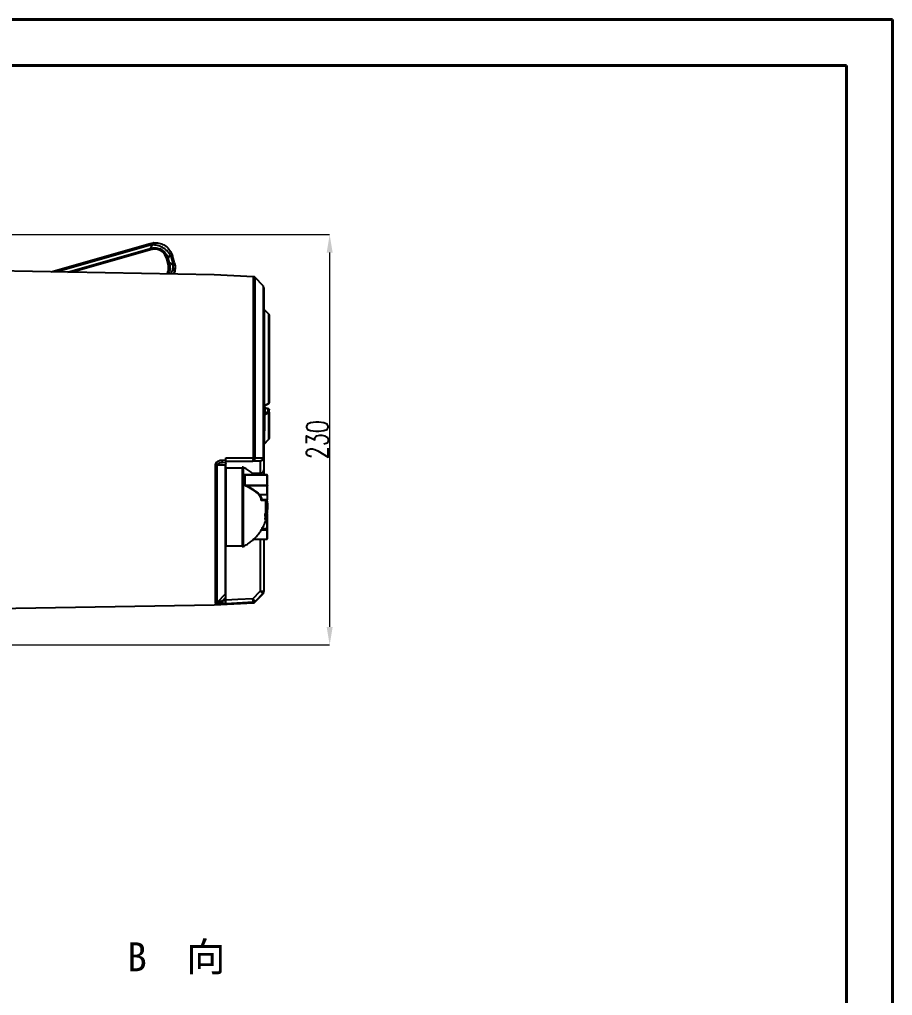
# Model space of a CAD drawing. Header units: millimetres. Extents: x 2028 to 4172, y 863 to 2379.
# Drawn here: x 3688 to 4172, y 1838 to 2379 of the extents above; entities that cross this region are included whole.
import ezdxf

# ---------------------------------------------------------------- set-up
doc = ezdxf.new("R2010")
doc.units = ezdxf.units.MM
for name, color, linetype, lineweight in [('AM_5', 3, 'Continuous', 25), ('AM_BOR', 7, 'Continuous', 50), ('文字', 7, 'Continuous', 13), ('粗实线', 7, 'Continuous', 40)]:
    doc.layers.add(name, color=color, linetype=linetype, lineweight=lineweight)
doc.styles.add('SLDTEXTSTYLE1', font='txt.shx', dxfattribs={"width": 0.7, "bigfont": 'gbcbig.shx'})
doc.styles.add('STYLE1', font='txt.shx', dxfattribs={"width": 0.8, "height": 3, "bigfont": 'hzdx.shx'})
doc.dimstyles.new('SLDDIMSTYLE12$0', dxfattribs={"dimtxt": 12, "dimasz": 10, "dimexe": 0, "dimexo": 0.0625, "dimgap": 0.875, "dimtad": 1, "dimdec": 1, "dimlfac": 1.8, "dimrnd": 1e-09, "dimzin": 12, "dimdsep": 46, "dimtxsty": 'SLDTEXTSTYLE1', "dimcen": 0.09, "dimdle": 8.16, "dimclrd": 3, "dimclre": 3, "dimadec": 0, "dimazin": 3, "dimtfac": 1, "dimtdec": 1, "dimtofl": 0, "dimtmove": 0, "dimatfit": 3, "dimfxl": 0, "dimfrac": 2, "dimtolj": 1, "dimlwd": 5, "dimlwe": 5, "dimarcsym": 0})

# ---------------------------------------------------------------- blocks, each defined once
blk = doc.blocks.new('*D54')
at = {"layer": 'AM_5', "color": 3, "lineweight": 5, "transparency": 16777216}
blk.add_line((3664.66, 2259.76), (3860.08, 2259.76), dxfattribs=at)
at = {"layer": 'AM_5', "color": 3, "linetype": 'Continuous', "lineweight": 5, "transparency": 16777216}
for p, q in [((3860.08, 2249.76), (3860.08, 2042.33)), ((3664.66, 2032.33), (3860.08, 2032.33))]:
    blk.add_line(p, q, dxfattribs=at)
at = {"layer": 'AM_5', "color": 3, "transparency": 16777216}
for points in [[(3858.41, 2249.76), (3861.74, 2249.76), (3860.08, 2259.76)], [(3858.41, 2042.33), (3861.74, 2042.33), (3860.08, 2032.33)]]:
    blk.add_solid(points, dxfattribs=at)
at = {"layer": 'Defpoints', "color": 0, "transparency": 16777216}
for p in [(3664.59, 2259.76), (3664.59, 2032.33), (3860.08, 2032.33)]:
    blk.add_point(p, dxfattribs=at)
at = {"layer": 'AM_5', "color": 0, "transparency": 16777216, "insert": (3853.2, 2146.05), "char_height": 12, "attachment_point": 5, "rotation": 90, "style": 'SLDTEXTSTYLE1'}
blk.add_mtext('\\A1;230', dxfattribs=at)
blk = doc.blocks.new('rA3')
at = {"layer": '粗实线'}
for p, q in [((753.38, 421.26), (333.38, 421.26)), ((753.38, 124.26), (753.38, 421.26)), ((748.38, 416.26), (358.38, 416.26)), ((748.38, 129.26), (748.38, 416.26))]:
    blk.add_line(p, q, dxfattribs=at)

msp = doc.modelspace()

# ---------------------------------------------------------------- linework, layer by layer
at = {"color": 7, "linetype": 'Continuous', "lineweight": 25}
for p, q in [((3705.608, 2239.107), (3760.566, 2254.865)), ((3760.841, 2253.91), (3709.007, 2239.048)), ((3714.805, 2238.947), (3760.637, 2252.088)), ((3760.857, 2251.32), (3717.538, 2238.899)), ((3760.566, 2254.865), (3762.372, 2255.208)), ((3761.744, 2254.082), (3760.637, 2252.088)), ((3760.841, 2253.91), (3761.744, 2254.082)), ((3770.48, 2243.884), (3769.763, 2246.383)), ((3770.532, 2246.603), (3771.64, 2248.597)), ((3771.249, 2244.104), (3770.532, 2246.603)), ((3771.64, 2248.597), (3771.973, 2247.74)), ((3771.973, 2247.74), (3773.076, 2243.895)), ((3772.267, 2249.723), (3772.934, 2248.009)), ((3774.037, 2244.164), (3772.934, 2248.009)), ((3796.085, 2237.527), (3666.559, 2239.789)), ((3773.247, 2242.992), (3771.249, 2244.104)), ((3773.076, 2243.895), (3773.247, 2242.992)), ((3774.037, 2244.164), (3774.379, 2242.357)), ((3774.424, 2241.401), (3774.424, 2241.408)), ((3817.814, 2236.389), (3796.085, 2237.527)), ((3823.147, 2231.367), (3818.823, 2235.923)), ((3826.412, 2215.561), (3823.705, 2218.278)), ((3826.412, 2166.416), (3826.412, 2215.561)), ((3826.559, 2215.209), (3826.559, 2212.623)), ((3823.559, 2210.946), (3823.559, 2210.592)), ((3823.559, 2164.695), (3823.566, 2164.767)), ((3823.559, 2161.004), (3823.559, 2164.719)), ((3823.559, 2164.515), (3824.059, 2164.515)), ((3823.559, 2164.387), (3824.059, 2164.387)), ((3823.559, 2164.323), (3824.059, 2164.323)), ((3823.586, 2164.132), (3824.059, 2164.132)), ((3823.705, 2165.055), (3826.412, 2166.416)), ((3823.837, 2164.891), (3826.282, 2166.118)), ((3823.837, 2164.891), (3826.282, 2166.118)), ((3824.059, 2164.387), (3824.059, 2164.515)), ((3824.059, 2164.136), (3824.059, 2164.387)), ((3824.059, 2164.132), (3824.059, 2164.323)), ((3824.059, 2163.716), (3824.059, 2164.132)), ((3824.059, 2164.004), (3824.059, 2164.132)), ((3824.059, 2163.716), (3824.059, 2164.004)), ((3824.059, 2163.716), (3826.059, 2163.248)), ((3826.059, 2163.248), (3824.059, 2163.716)), ((3824.059, 2163.716), (3824.059, 2161.063)), ((3826.559, 2166.565), (3826.559, 2167.858)), ((3823.559, 2161.063), (3824.059, 2161.063)), ((3823.559, 2160.926), (3824.059, 2160.926)), ((3823.559, 2160.515), (3824.059, 2160.515)), ((3823.559, 2159.078), (3824.059, 2159.078)), ((3824.059, 2160.798), (3826.059, 2161.802)), ((3824.059, 2159.987), (3826.412, 2161.166)), ((3824.059, 2160.926), (3824.059, 2161.063)), ((3824.059, 2160.515), (3824.059, 2160.926)), ((3824.059, 2152.896), (3824.059, 2159.078)), ((3826.059, 2161.802), (3826.059, 2163.248)), ((3826.29, 2163.192), (3826.104, 2163.269)), ((3826.29, 2163.192), (3826.104, 2163.269)), ((3826.412, 2146.401), (3826.412, 2161.166)), ((3826.495, 2162.95), (3826.523, 2162.867)), ((3826.542, 2162.809), (3826.526, 2162.874)), ((3826.542, 2162.794), (3826.559, 2162.662)), ((3826.559, 2161.369), (3826.559, 2162.662)), ((3823.559, 2151.597), (3823.559, 2154.341)), ((3823.559, 2152.896), (3824.059, 2152.896)), ((3823.559, 2151.459), (3824.059, 2151.459)), ((3823.559, 2151.048), (3824.059, 2151.048)), ((3823.559, 2151.031), (3824.059, 2151.031)), ((3823.559, 2150.911), (3824.059, 2150.911)), ((3823.705, 2150.911), (3823.705, 2143.694)), ((3824.059, 2151.048), (3824.059, 2151.459)), ((3823.705, 2143.694), (3826.412, 2146.401)), ((3797.823, 2132.142), (3802.147, 2132.225)), ((3800.16, 2133.489), (3800.653, 2133.536)), ((3800.321, 2133.466), (3800.641, 2133.514)), ((3800.641, 2133.514), (3802.558, 2133.548)), ((3800.693, 2134.83), (3802.558, 2134.863)), ((3802.558, 2134.863), (3802.558, 2136.039)), ((3802.558, 2136.039), (3817.813, 2136.037)), ((3802.558, 2134.258), (3817.509, 2134.258)), ((3802.558, 2132.074), (3802.558, 2133.249)), ((3817.509, 2134.258), (3817.737, 2134.32)), ((3817.509, 2134.258), (3817.554, 2134.311)), ((3821.558, 2134.258), (3817.509, 2134.258)), ((3817.813, 2136.054), (3817.813, 2136.037)), ((3818.819, 2136.037), (3818.823, 2136.106)), ((3818.823, 2136.106), (3823.145, 2136.098)), ((3821.558, 2134.258), (3821.558, 2127.307)), ((3823.145, 2136.098), (3823.147, 2136.138)), ((3823.558, 2136.258), (3823.552, 2136.098)), ((3811.558, 2130.343), (3802.558, 2130.343)), ((3812.058, 2130.843), (3811.558, 2130.843)), ((3811.558, 2130.843), (3811.558, 2093.286)), ((3812.058, 2130.843), (3812.058, 2093.286)), ((3812.979, 2120.891), (3812.979, 2126.679)), ((3825.358, 2126.693), (3813.074, 2126.693)), ((3813.075, 2126.659), (3813.075, 2120.877)), ((3813.075, 2126.659), (3825.358, 2126.659)), ((3821.558, 2127.307), (3817.332, 2127.307)), ((3823.558, 2130.007), (3823.558, 2126.693)), ((3825.358, 2126.693), (3825.358, 2126.634)), ((3825.358, 2126.659), (3825.358, 2126.693)), ((3825.358, 2120.877), (3825.358, 2126.659)), ((3825.558, 2123.459), (3825.558, 2126.493)), ((3825.558, 2123.904), (3825.558, 2126.493)), ((3813.075, 2120.877), (3825.358, 2120.877)), ((3813.646, 2120.624), (3825.358, 2120.624)), ((3825.358, 2120.624), (3825.358, 2120.877)), ((3825.358, 2115.691), (3825.358, 2120.624)), ((3825.558, 2120.765), (3825.558, 2123.904)), ((3825.558, 2115.833), (3825.558, 2120.765)), ((3821.178, 2115.691), (3825.358, 2115.691)), ((3825.358, 2115.691), (3825.358, 2112.767)), ((3825.358, 2112.767), (3822.334, 2112.767)), ((3822.71, 2112.318), (3822.463, 2112.285)), ((3822.632, 2112.51), (3825.358, 2112.51)), ((3822.636, 2112.513), (3822.756, 2112.529)), ((3822.636, 2112.513), (3825.358, 2112.513)), ((3824.755, 2105.513), (3824.755, 2112.513)), ((3824.758, 2101.842), (3824.758, 2112.51)), ((3825.358, 2112.572), (3825.358, 2112.767)), ((3825.358, 2112.513), (3825.358, 2112.572)), ((3825.358, 2112.51), (3825.358, 2112.513)), ((3824.347, 2104.6), (3824.755, 2105.513)), ((3825.358, 2096.939), (3825.358, 2105.175)), ((3825.558, 2104.956), (3825.558, 2104.972)), ((3824.755, 2102.685), (3824.347, 2101.771)), ((3824.423, 2102.685), (3824.755, 2102.685)), ((3824.723, 2101.842), (3824.758, 2101.842)), ((3824.755, 2101.842), (3824.755, 2102.685)), ((3825.258, 2102.797), (3825.558, 2102.797)), ((3811.558, 2093.286), (3811.558, 2086.843)), ((3812.058, 2093.286), (3812.058, 2086.843)), ((3825.358, 2095.983), (3822.114, 2095.983)), ((3822.553, 2096.745), (3825.358, 2096.745)), ((3822.636, 2096.939), (3825.358, 2096.939)), ((3825.358, 2096.804), (3825.358, 2096.939)), ((3825.358, 2096.745), (3825.358, 2096.804)), ((3825.358, 2096.752), (3825.358, 2096.745)), ((3825.358, 2096.745), (3825.358, 2095.983)), ((3825.358, 2091.051), (3825.358, 2095.983)), ((3825.558, 2093.781), (3825.558, 2096.92)), ((3825.558, 2096.125), (3825.558, 2096.629)), ((3825.558, 2091.192), (3825.558, 2096.125)), ((3825.558, 2091.192), (3825.558, 2093.781)), ((3818.011, 2090.992), (3825.358, 2090.992)), ((3818.072, 2091.051), (3825.358, 2091.051)), ((3821.558, 2090.992), (3821.558, 2062.217)), ((3823.558, 2090.992), (3823.558, 2062.017)), ((3825.358, 2090.992), (3825.358, 2091.051)), ((3825.358, 2091.026), (3825.358, 2090.992)), ((3802.558, 2087.343), (3811.558, 2087.343)), ((3811.558, 2086.843), (3812.058, 2086.843)), ((3817.509, 2057.938), (3821.558, 2062.217)), ((3823.145, 2060.989), (3818.822, 2056.42)), ((3818.822, 2056.172), (3823.146, 2060.729)), ((3823.146, 2060.988), (3823.145, 2060.989)), ((3823.146, 2060.988), (3823.146, 2060.729)), ((3823.555, 2062.018), (3823.558, 2062.017)), ((3796.084, 2054.568), (3817.813, 2055.707)), ((3802.146, 2060.444), (3797.822, 2055.857)), ((3800.707, 2056.767), (3802.558, 2058.732)), ((3802.558, 2055.368), (3800.759, 2055.277)), ((3802.558, 2056.861), (3802.558, 2058.732)), ((3817.813, 2055.956), (3802.558, 2055.155)), ((3802.558, 2055.155), (3802.558, 2055.368)), ((3817.813, 2055.956), (3817.813, 2055.956)), ((3817.813, 2055.707), (3817.813, 2055.956)), ((3818.822, 2056.42), (3818.821, 2056.422)), ((3818.822, 2056.172), (3818.822, 2056.42)), ((3666.558, 2052.308), (3796.084, 2054.568))]:
    msp.add_line(p, q, dxfattribs=at)
at = {"color": 7, "linetype": 'Continuous', "lineweight": 25, "flags": 128}
for points in [[(3817.813, 2136.054), (3817.813, 2141.662), (3817.813, 2147.287), (3817.813, 2152.907), (3817.813, 2158.501), (3817.813, 2164.046), (3817.813, 2169.522), (3817.813, 2174.906), (3817.813, 2180.178), (3817.813, 2185.319), (3817.813, 2190.306), (3817.813, 2195.123), (3817.814, 2199.749), (3817.814, 2204.166), (3817.814, 2208.359), (3817.814, 2212.309), (3817.814, 2216.003), (3817.814, 2219.425), (3817.814, 2222.563), (3817.814, 2225.404), (3817.814, 2227.938), (3817.814, 2230.154), (3817.814, 2232.043), (3817.814, 2233.599), (3817.814, 2234.816), (3817.814, 2235.689), (3817.814, 2236.213), (3817.814, 2236.389)], [(3818.823, 2136.106), (3818.823, 2141.79), (3818.823, 2147.492), (3818.823, 2153.188), (3818.823, 2158.855), (3818.823, 2164.471), (3818.823, 2170.012), (3818.823, 2175.457), (3818.823, 2180.783), (3818.823, 2185.97), (3818.823, 2190.996), (3818.823, 2195.841), (3818.823, 2200.486), (3818.823, 2204.911), (3818.823, 2209.1), (3818.823, 2213.034), (3818.823, 2216.699), (3818.823, 2220.08), (3818.823, 2223.163), (3818.823, 2225.935), (3818.823, 2228.385), (3818.823, 2230.504), (3818.823, 2232.284), (3818.823, 2233.716), (3818.823, 2234.795), (3818.823, 2235.516), (3818.823, 2235.878), (3818.823, 2235.923)], [(3823.147, 2231.367), (3823.147, 2231.187), (3823.147, 2230.649), (3823.147, 2229.755), (3823.147, 2228.509), (3823.147, 2226.915), (3823.147, 2224.981), (3823.147, 2222.715), (3823.147, 2220.126), (3823.147, 2217.225), (3823.147, 2214.024), (3823.147, 2210.538), (3823.147, 2206.78), (3823.147, 2202.766), (3823.147, 2198.513), (3823.147, 2194.04), (3823.147, 2189.364), (3823.147, 2184.507), (3823.147, 2179.487), (3823.147, 2174.327), (3823.147, 2169.047), (3823.147, 2163.671), (3823.147, 2158.22), (3823.147, 2152.719), (3823.147, 2147.189), (3823.147, 2141.654), (3823.147, 2136.138)], [(3823.705, 2218.278), (3823.705, 2217.779), (3823.705, 2216.899), (3823.705, 2215.65), (3823.705, 2214.043), (3823.705, 2212.095), (3823.705, 2209.826), (3823.705, 2207.26), (3823.705, 2204.423), (3823.705, 2201.344), (3823.705, 2198.056), (3823.705, 2194.593), (3823.705, 2190.989), (3823.705, 2187.282), (3823.705, 2183.512), (3823.705, 2179.715), (3823.705, 2175.933), (3823.705, 2172.203), (3823.705, 2168.565), (3823.705, 2165.055)], [(3823.559, 2164.987), (3823.559, 2166.683), (3823.559, 2169.647), (3823.559, 2172.747), (3823.559, 2175.946), (3823.559, 2179.204), (3823.559, 2182.481), (3823.559, 2185.739), (3823.559, 2188.938), (3823.559, 2192.038), (3823.559, 2195.002), (3823.559, 2197.794), (3823.559, 2200.381), (3823.559, 2202.73), (3823.559, 2204.814), (3823.559, 2206.607), (3823.559, 2208.087), (3823.559, 2209.236), (3823.559, 2210.041), (3823.559, 2210.491), (3823.559, 2210.592)], [(3824.059, 2163.716), (3824.074, 2163.73), (3824.09, 2163.737), (3824.104, 2163.737), (3824.116, 2163.731), (3824.127, 2163.719), (3824.135, 2163.701)], [(3796.813, 2055.396), (3796.813, 2056.354), (3796.813, 2057.682), (3796.813, 2059.375), (3796.813, 2061.427), (3796.813, 2063.828), (3796.813, 2066.569), (3796.813, 2069.638), (3796.813, 2073.023), (3796.813, 2076.71), (3796.813, 2080.683), (3796.813, 2084.926), (3796.813, 2089.422), (3796.813, 2094.152), (3796.813, 2099.097), (3796.813, 2104.235), (3796.813, 2109.546), (3796.813, 2115.008), (3796.813, 2120.598), (3796.813, 2126.294), (3796.813, 2132.071)], [(3797.822, 2055.857), (3797.822, 2056.81), (3797.822, 2058.132), (3797.822, 2059.816), (3797.822, 2061.857), (3797.822, 2064.246), (3797.822, 2066.973), (3797.822, 2070.027), (3797.822, 2073.395), (3797.822, 2077.063), (3797.822, 2081.016), (3797.822, 2085.237), (3797.822, 2089.711), (3797.822, 2094.416), (3797.823, 2099.336), (3797.823, 2104.448), (3797.823, 2109.732), (3797.823, 2115.166), (3797.823, 2120.728), (3797.823, 2126.394), (3797.823, 2132.142)], [(3802.147, 2132.225), (3802.146, 2126.546), (3802.146, 2120.955), (3802.146, 2115.476), (3802.146, 2110.135), (3802.146, 2104.954), (3802.146, 2099.958), (3802.146, 2095.168), (3802.146, 2090.607), (3802.146, 2086.294), (3802.146, 2082.25), (3802.146, 2078.491), (3802.146, 2075.036), (3802.146, 2071.898), (3802.146, 2069.094), (3802.146, 2066.634), (3802.146, 2064.531), (3802.146, 2062.793), (3802.146, 2061.429), (3802.146, 2060.444)], [(3802.558, 2130.343), (3802.558, 2130.274), (3802.558, 2129.878), (3802.558, 2129.136), (3802.558, 2128.061), (3802.558, 2126.671), (3802.558, 2124.988), (3802.558, 2123.04), (3802.558, 2120.859), (3802.558, 2118.48), (3802.558, 2115.944), (3802.558, 2113.29), (3802.558, 2110.564), (3802.558, 2107.809), (3802.558, 2105.071), (3802.558, 2102.396), (3802.558, 2099.826), (3802.558, 2097.404), (3802.558, 2095.17), (3802.558, 2093.16), (3802.558, 2091.408), (3802.558, 2089.943), (3802.558, 2088.787), (3802.558, 2087.961), (3802.558, 2087.478), (3802.558, 2087.343)], [(3825.358, 2120.877), (3825.397, 2120.875), (3825.435, 2120.869), (3825.47, 2120.858), (3825.5, 2120.844), (3825.525, 2120.827), (3825.543, 2120.808), (3825.555, 2120.787), (3825.558, 2120.765)], [(3802.558, 2056.861), (3801.521, 2056.808), (3800.707, 2056.767)], [(3817.509, 2057.938), (3809.136, 2057.498), (3802.558, 2057.152)]]:
    msp.add_lwpolyline(points, dxfattribs=at)
at = {"color": 7, "linetype": 'Continuous', "lineweight": 25}
for centre, radius, start, end in [((3817.735, 2234.891), 1.5, 43.49969, 86.99969), ((3822.059, 2230.334), 1.5, 359.99969, 43.49969), ((3824.056, 2218.631), 0.498, 180.0161, 225.11705), ((3826.062, 2215.209), 0.497, 0.01882, 45.13639), ((3826.059, 2215.209), 0.5, 359.99969, 44.79592), ((3823.753, 2164.863), 0.198, 103.88416, 168.00896), ((3826.059, 2166.565), 0.5, 296.63012, 359.99969), ((3826.366, 2166.607), 0.197, 283.44681, 347.66321), ((3823.945, 2161.233), 0.386, 180.21967, 206.01538), ((3826.099, 2163.222), 0.0477, 83.56953, 147.17328), ((3826.09, 2161.333), 0.47, 4.40164, 93.81095), ((3826.294, 2163.164), 0.0277, 97.12051, 149.18729), ((3826.31, 2161.394), 0.25, 294.15126, 354.20295), ((3824.059, 2143.341), 0.5, 134.99969, 179.99969), ((3826.059, 2146.755), 0.5, 314.99969, 359.99969), ((3796.823, 2139.134), 7.063, 269.92223, 278.13872), ((3794.443, 2134.42), 6.263, 351.68842, 3.7557), ((3803.822, 2132.146), 1.677, 138.87029, 177.29865), ((3817.824, 2145.771), 9.717, 269.93747, 275.9006), ((3818.316, 2145.909), 9.886, 267.083, 272.91637), ((3823.348, 2137.928), 1.842, 263.65489, 276.34449), ((3823.189, 2136.759), 0.622, 266.06012, 306.40262), ((3813.074, 2126.892), 0.233, 246.02224, 270.18014), ((3825.374, 2126.474), 0.185, 5.85563, 94.8496), ((3813.073, 2121.208), 0.331, 253.51988, 270.27832), ((3814.031, 2120.321), 0.49, 141.82926, 172.1209), ((3804.965, 2099.134), 22.921, 45.54722, 68.01561), ((3825.383, 2120.801), 0.179, 261.95022, 348.57794), ((3821.312, 2115.417), 0.305, 116.01, 165.05926), ((3825.383, 2115.868), 0.179, 261.95022, 348.57794), ((3822.305, 2113.233), 0.467, 252.26466, 273.46457), ((3822.655, 2112.319), 0.196, 95.78901, 189.85034), ((3825.405, 2112.54), 0.232, 48.45888, 101.56082), ((3825.358, 2112.713), 0.2, 269.98722, 359.98721), ((3825.358, 2112.71), 0.2, 269.99969, 359.99969), ((3812.83, 2103.186), 11.604, 352.99933, 7.00005), ((3825.408, 2098.638), 1.7, 268.31568, 275.06344), ((3825.362, 2096.949), 0.196, 268.95412, 358.91449), ((3825.383, 2096.16), 0.179, 261.95022, 348.57794), ((3825.383, 2091.227), 0.179, 261.95022, 348.57794), ((3825.374, 2091.211), 0.185, 265.14978, 354.14375), ((3822.053, 2062.02), 1.502, 316.65544, 359.93159), ((3822.065, 2062.017), 1.493, 316.39345, 359.98594), ((3822.058, 2061.761), 1.5, 316.49969, 359.99969), ((3796.736, 2056.9), 1.506, 272.92959, 316.19309), ((3774.024, 2055.084), 26.736, 0.41239, 3.60861), ((3810.679, 2068.704), 11.875, 224.06966, 226.85818), ((3817.73, 2057.459), 1.504, 273.13792, 316.44856), ((3817.735, 2057.455), 1.502, 272.97726, 316.40216), ((3817.734, 2057.205), 1.5, 272.99969, 316.49969)]:
    msp.add_arc(centre, radius, start, end, dxfattribs=at)
for points in [[(3760.566, 2254.865), (3760.578, 2254.823), (3760.603, 2254.739), (3760.762, 2254.187), (3760.841, 2253.91)], [(3760.857, 2251.32), (3760.836, 2251.394), (3760.793, 2251.543), (3760.733, 2251.753), (3760.679, 2251.943), (3760.651, 2252.04), (3760.637, 2252.088)], [(3770.532, 2246.603), (3770.483, 2246.589), (3770.386, 2246.562), (3770.196, 2246.507), (3769.986, 2246.447), (3769.837, 2246.405), (3769.763, 2246.383)], [(3772.934, 2248.009), (3772.891, 2247.998), (3772.805, 2247.975), (3772.25, 2247.818), (3771.973, 2247.74)], [(3771.249, 2244.104), (3771.2, 2244.09), (3771.103, 2244.062), (3770.913, 2244.008), (3770.703, 2243.948), (3770.554, 2243.905), (3770.48, 2243.884)], [(3774.037, 2244.164), (3773.994, 2244.153), (3773.907, 2244.13), (3773.353, 2243.973), (3773.076, 2243.895)], [(3823.559, 2230.334), (3823.559, 2230.244), (3823.559, 2230.063), (3823.559, 2228.608), (3823.559, 2226.303), (3823.559, 2223.089), (3823.559, 2219.023), (3823.559, 2214.145), (3823.559, 2208.511), (3823.559, 2202.183), (3823.559, 2195.232), (3823.559, 2187.734), (3823.559, 2179.773), (3823.559, 2171.437), (3823.559, 2162.819), (3823.559, 2154.016), (3823.559, 2145.117), (3823.558, 2139.211), (3823.558, 2136.258)], [(3826.559, 2215.209), (3826.559, 2215.042), (3826.559, 2214.707), (3826.559, 2213.59), (3826.559, 2212.04), (3826.559, 2210.036), (3826.559, 2207.618), (3826.559, 2204.817), (3826.559, 2201.674), (3826.559, 2198.235), (3826.559, 2194.549), (3826.559, 2190.67), (3826.559, 2186.651), (3826.559, 2182.553), (3826.559, 2178.432), (3826.559, 2174.352), (3826.559, 2170.354), (3826.559, 2167.828), (3826.559, 2166.565)], [(3823.559, 2164.249), (3823.564, 2164.202), (3823.574, 2164.108), (3823.638, 2164.031), (3823.67, 2163.993)], [(3826.559, 2161.369), (3826.559, 2160.273), (3826.559, 2158.082), (3826.559, 2155.201), (3826.559, 2152.671), (3826.559, 2150.555), (3826.559, 2148.873), (3826.559, 2147.663), (3826.559, 2146.897), (3826.559, 2146.802), (3826.559, 2146.755)], [(3823.558, 2136.258), (3823.558, 2136.18), (3823.558, 2136.024), (3823.558, 2134.757), (3823.558, 2132.825), (3823.558, 2130.946), (3823.558, 2130.007)], [(3813.646, 2120.624), (3815.088, 2119.944), (3817.971, 2118.584), (3820.109, 2116.656), (3821.178, 2115.691)]]:
    msp.add_open_spline(points, degree=3, dxfattribs=at)
for points, knots in [([(3760.637, 2252.088), (3761.757, 2252.27), (3763.842, 2252.609), (3766.835, 2251.635), (3769.265, 2249.616), (3770.088, 2247.659), (3770.532, 2246.603)], [0, 0, 0, 0, 0.2680966, 0.49882268, 0.72946368, 1, 1, 1, 1]), ([(3769.763, 2246.383), (3769.386, 2247.363), (3768.847, 2248.761), (3767.513, 2250.157), (3766.437, 2250.911), (3765.224, 2251.42), (3763.34, 2251.802), (3761.878, 2251.518), (3760.857, 2251.32)], [0, 0, 0, 0, 0.2715623, 0.3875926, 0.5011305, 0.6146375, 0.7308194, 1, 1, 1, 1]), ([(3762.372, 2255.208), (3762.245, 2255.149), (3761.99, 2255.03), (3761.827, 2254.399), (3761.744, 2254.082)], [0, 0, 0, 0, 0.4968674, 1, 1, 1, 1]), ([(3771.64, 2248.597), (3771.067, 2249.398), (3769.94, 2250.974), (3767.456, 2252.735), (3764.653, 2253.904), (3762.72, 2254.022), (3761.744, 2254.082)], [0, 0, 0, 0, 0.2541572, 0.5000143, 0.7476258, 1, 1, 1, 1]), ([(3762.372, 2255.208), (3763.394, 2255.215), (3765.402, 2255.231), (3768.234, 2254.114), (3770.681, 2252.304), (3771.733, 2250.593), (3772.267, 2249.723)], [0, 0, 0, 0, 0.2543758, 0.4999836, 0.7457388, 1, 1, 1, 1]), ([(3772.267, 2249.723), (3772.283, 2249.583), (3772.316, 2249.305), (3771.865, 2248.833), (3771.64, 2248.597)], [0, 0, 0, 0, 0.5000023, 1, 1, 1, 1]), ([(3769.793, 2237.987), (3769.874, 2238.098), (3770.211, 2238.559), (3770.568, 2239.522), (3770.968, 2241.395), (3770.68, 2242.86), (3770.48, 2243.884)], [0, 0, 0, 0, 0.0674485, 0.2795451, 0.496596, 1, 1, 1, 1]), ([(3771.249, 2244.104), (3771.405, 2243.003), (3771.695, 2240.956), (3771.247, 2238.721), (3770.618, 2237.979), (3770.612, 2237.972)], [0, 0, 0, 0, 0.53543802, 0.99577551, 1, 1, 1, 1]), ([(3773.247, 2242.992), (3773.202, 2242.004), (3773.124, 2240.277), (3772.368, 2238.646), (3772.045, 2237.947)], [0, 0, 0, 0, 0.5719725, 1, 1, 1, 1]), ([(3774.379, 2242.357), (3774.319, 2242.485), (3774.198, 2242.743), (3773.565, 2242.908), (3773.247, 2242.992)], [0, 0, 0, 0, 0.4968676, 1, 1, 1, 1]), ([(3774.379, 2242.357), (3774.421, 2241.326), (3774.483, 2239.788), (3773.878, 2238.382), (3773.679, 2237.919)], [0, 0, 0, 0, 0.6705708, 1, 1, 1, 1]), ([(3773.682, 2237.919), (3773.886, 2238.378), (3774.379, 2239.486), (3774.345, 2240.698), (3774.325, 2241.407)], [0, 0, 0, 0, 0.4149051, 1, 1, 1, 1]), ([(3826.559, 2181.048), (3826.559, 2182.302), (3826.559, 2184.812), (3826.559, 2188.523), (3826.559, 2191.247), (3826.559, 2193.037), (3826.559, 2193.957), (3826.559, 2194.865), (3826.559, 2195.758), (3826.559, 2196.637), (3826.559, 2197.228), (3826.559, 2197.64), (3826.559, 2198.117), (3826.559, 2198.831), (3826.559, 2199.647), (3826.559, 2200.356), (3826.559, 2201.039), (3826.559, 2201.723), (3826.559, 2202.21), (3826.559, 2202.948), (3826.559, 2203.83), (3826.559, 2204.999), (3826.559, 2205.979), (3826.559, 2206.816), (3826.559, 2207.46), (3826.559, 2207.969), (3826.559, 2208.404), (3826.559, 2208.817), (3826.559, 2209.219), (3826.559, 2209.497), (3826.559, 2209.875), (3826.559, 2210.294), (3826.559, 2210.815), (3826.559, 2211.254), (3826.559, 2211.577), (3826.559, 2211.809), (3826.559, 2211.97), (3826.559, 2212.116), (3826.559, 2212.212), (3826.559, 2212.289), (3826.559, 2212.367), (3826.559, 2212.471), (3826.559, 2212.56), (3826.559, 2212.606), (3826.559, 2212.623)], [0, 0, 0, 0, 0.0803647, 0.1607294, 0.2410941, 0.2624684, 0.283842, 0.3052151, 0.3265873, 0.3479574, 0.3693255, 0.3704427, 0.3788854, 0.405204, 0.4251182, 0.4428013, 0.4618483, 0.4808946, 0.4999402, 0.5035205, 0.5449145, 0.57896, 0.6143836, 0.643615, 0.6685119, 0.6871043, 0.7041218, 0.7223404, 0.7405585, 0.758776, 0.762108, 0.7964253, 0.8245029, 0.853496, 0.8824879, 0.8971785, 0.9118685, 0.9265578, 0.9412466, 0.9442716, 0.9541998, 0.9705965, 0.9890576, 1, 1, 1, 1]), ([(3826.559, 2172.868), (3826.559, 2173.029), (3826.559, 2173.503), (3826.559, 2174), (3826.559, 2174.476), (3826.559, 2175.031), (3826.559, 2175.875), (3826.559, 2176.835), (3826.559, 2178.522), (3826.559, 2179.914), (3826.559, 2181.048)], [0, 0, 0, 0, 0.0605828, 0.1780059, 0.1845972, 0.2371842, 0.3838571, 0.4956302, 0.5891103, 1, 1, 1, 1]), ([(3826.559, 2167.858), (3826.559, 2168.154), (3826.559, 2168.745), (3826.559, 2169.648), (3826.559, 2170.481), (3826.559, 2171.017), (3826.559, 2171.246)], [0, 0, 0, 0, 0.267189, 0.5343632, 0.8015234, 1, 1, 1, 1]), ([(3823.69, 2163.994), (3823.661, 2164.021), (3823.605, 2164.074), (3823.58, 2164.138), (3823.568, 2164.17)], [0, 0, 0, 0, 0.5052965, 1, 1, 1, 1]), ([(3823.67, 2163.993), (3823.67, 2164), (3823.67, 2164.015), (3823.653, 2164.026), (3823.623, 2164.026), (3823.596, 2164.014), (3823.582, 2164.008)], [0, 0, 0, 0, 0.2336109, 0.4844564, 0.7436939, 1, 1, 1, 1]), ([(3823.587, 2164.741), (3823.593, 2164.74), (3823.613, 2164.737), (3823.681, 2164.798), (3823.782, 2164.859), (3823.835, 2164.89)], [0, 0, 0, 0, 0.1601422, 0.5688581, 1, 1, 1, 1]), ([(3823.67, 2163.993), (3823.695, 2163.963), (3823.748, 2163.899), (3823.878, 2163.792), (3823.987, 2163.746), (3824.059, 2163.716)], [0, 0, 0, 0, 0.233085, 0.4930073, 1, 1, 1, 1]), ([(3823.83, 2164.889), (3823.828, 2164.888), (3823.809, 2164.872), (3823.776, 2164.874), (3823.736, 2164.89), (3823.713, 2164.939), (3823.704, 2164.999), (3823.705, 2165.037), (3823.705, 2165.055)], [0, 0, 0, 0, 0.02846283, 0.31204876, 0.56943896, 0.79305666, 0.89635991, 1, 1, 1, 1]), ([(3826.281, 2166.12), (3826.293, 2166.126), (3826.326, 2166.142), (3826.365, 2166.189), (3826.407, 2166.275), (3826.41, 2166.36), (3826.412, 2166.416)], [0, 0, 0, 0, 0.1405401, 0.3746799, 0.5898936, 1, 1, 1, 1]), ([(3824.059, 2155.918), (3824.059, 2156.542), (3824.059, 2157.786), (3824.059, 2159.256), (3824.059, 2160.193), (3824.059, 2160.707), (3824.059, 2161.016), (3824.059, 2161.048), (3824.059, 2161.063)], [0, 0, 0, 0, 0.25015941, 0.49958066, 0.62466902, 0.74973011, 0.87480959, 1, 1, 1, 1]), ([(3824.059, 2159.078), (3824.059, 2159.401), (3824.059, 2159.805), (3824.059, 2160.233), (3824.059, 2160.414), (3824.059, 2160.474), (3824.059, 2160.515)], [0, 0, 0, 0, 0.4996211, 0.6251499, 0.7494732, 1, 1, 1, 1]), ([(3826.059, 2163.248), (3826.098, 2163.24), (3826.171, 2163.226), (3826.239, 2163.194), (3826.27, 2163.179)], [0, 0, 0, 0, 0.5446681, 1, 1, 1, 1]), ([(3826.387, 2161.369), (3826.371, 2161.413), (3826.338, 2161.508), (3826.256, 2161.638), (3826.158, 2161.742), (3826.091, 2161.783), (3826.059, 2161.802)], [0, 0, 0, 0, 0.239538, 0.5175571, 0.7682031, 1, 1, 1, 1]), ([(3826.27, 2163.179), (3826.312, 2163.151), (3826.402, 2163.092), (3826.487, 2162.967), (3826.546, 2162.822), (3826.554, 2162.721), (3826.559, 2162.662)], [0, 0, 0, 0, 0.2427138, 0.5154318, 0.7146901, 1, 1, 1, 1]), ([(3826.27, 2163.126), (3826.312, 2163.101), (3826.402, 2163.048), (3826.487, 2162.937), (3826.546, 2162.805), (3826.554, 2162.715), (3826.559, 2162.662)], [0, 0, 0, 0, 0.2421389, 0.5153871, 0.7139591, 1, 1, 1, 1]), ([(3826.412, 2161.166), (3826.412, 2161.198), (3826.413, 2161.263), (3826.395, 2161.333), (3826.387, 2161.369)], [0, 0, 0, 0, 0.4935537, 1, 1, 1, 1]), ([(3826.541, 2162.814), (3826.542, 2162.811), (3826.558, 2162.762), (3826.559, 2162.71), (3826.559, 2162.662)], [0, 0, 0, 0, 0.0659147, 1, 1, 1, 1]), ([(3824.059, 2150.911), (3824.059, 2150.914), (3824.059, 2150.92), (3824.059, 2151.007), (3824.059, 2151.236), (3824.059, 2151.757), (3824.059, 2152.71), (3824.059, 2154.151), (3824.059, 2155.328), (3824.059, 2155.918)], [0, 0, 0, 0, 0.06265322, 0.12530292, 0.25030366, 0.37521459, 0.50021885, 0.74968949, 1, 1, 1, 1]), ([(3824.059, 2151.459), (3824.059, 2151.499), (3824.059, 2151.559), (3824.059, 2151.738), (3824.059, 2152.168), (3824.059, 2152.572), (3824.059, 2152.896)], [0, 0, 0, 0, 0.2505117, 0.3752446, 0.5001647, 1, 1, 1, 1]), ([(3796.813, 2132.071), (3796.833, 2132.281), (3796.875, 2132.713), (3797.195, 2133.295), (3797.632, 2133.8), (3798.333, 2134.304), (3799.366, 2134.73), (3800.239, 2134.796), (3800.693, 2134.83)], [0, 0, 0, 0, 0.12078624, 0.24907603, 0.37313457, 0.50137525, 0.74046612, 1, 1, 1, 1]), ([(3797.823, 2132.142), (3797.824, 2132.209), (3797.827, 2132.343), (3797.912, 2132.537), (3798.041, 2132.711), (3798.385, 2133.025), (3799.16, 2133.374), (3799.89, 2133.432), (3800.321, 2133.466)], [0, 0, 0, 0, 0.0635988, 0.1268625, 0.1941501, 0.267332, 0.5677277, 1, 1, 1, 1]), ([(3802.147, 2132.225), (3802.252, 2132.206), (3802.42, 2132.177), (3802.538, 2132.124), (3802.551, 2132.091), (3802.558, 2132.074)], [0, 0, 0, 0, 0.4463965, 0.7099365, 1, 1, 1, 1]), ([(3802.558, 2133.548), (3802.558, 2133.555), (3802.558, 2133.568), (3802.558, 2133.684), (3802.558, 2133.921), (3802.558, 2134.334), (3802.558, 2134.688), (3802.558, 2134.863)], [0, 0, 0, 0, 0.150225, 0.2871088, 0.5005337, 0.7538342, 1, 1, 1, 1]), ([(3802.558, 2133.249), (3802.558, 2133.337), (3802.558, 2133.514), (3802.558, 2133.537), (3802.558, 2133.548)], [0, 0, 0, 0, 0.5015357, 1, 1, 1, 1]), ([(3802.558, 2061.505), (3802.558, 2061.895), (3802.558, 2062.336), (3802.558, 2063.035), (3802.558, 2063.262), (3802.558, 2063.499), (3802.558, 2063.747), (3802.558, 2064.004), (3802.558, 2064.192), (3802.558, 2064.375), (3802.558, 2064.697), (3802.558, 2065.215), (3802.558, 2065.847), (3802.558, 2066.43), (3802.558, 2066.925), (3802.558, 2067.353), (3802.558, 2067.691), (3802.558, 2068.037), (3802.558, 2068.391), (3802.558, 2068.753), (3802.558, 2069.013), (3802.558, 2069.263), (3802.558, 2069.784), (3802.558, 2070.657), (3802.558, 2071.765), (3802.558, 2073.046), (3802.558, 2074.447), (3802.558, 2075.848), (3802.558, 2076.733), (3802.558, 2077.508), (3802.558, 2078.384), (3802.558, 2079.584), (3802.558, 2080.63), (3802.558, 2081.496), (3802.558, 2082.17), (3802.558, 2082.854), (3802.558, 2083.546), (3802.558, 2084.247), (3802.558, 2084.743), (3802.558, 2085.186), (3802.558, 2086.636), (3802.558, 2089.15), (3802.558, 2092.7), (3802.558, 2096.131), (3802.558, 2099.533), (3802.558, 2103.199), (3802.558, 2108.28), (3802.558, 2115.124), (3802.558, 2123.46), (3802.558, 2129.202), (3802.558, 2132.074)], [0, 0, 0, 0, 0.0669054, 0.0756699, 0.0844343, 0.0931986, 0.1019628, 0.110727, 0.119491, 0.1204246, 0.1282783, 0.1499631, 0.1666235, 0.1807533, 0.1958166, 0.2037808, 0.2117449, 0.219709, 0.2276731, 0.2356371, 0.2436011, 0.2444503, 0.2516161, 0.2765316, 0.2974645, 0.315335, 0.3470796, 0.3706379, 0.3847586, 0.3894352, 0.4071383, 0.4252052, 0.4432721, 0.4527358, 0.4621996, 0.4716633, 0.481127, 0.4905907, 0.5000544, 0.5009281, 0.5082098, 0.5573213, 0.596775, 0.6369947, 0.6768853, 0.7110643, 0.7564848, 0.8376565, 0.9188283, 1, 1, 1, 1]), ([(3817.554, 2134.311), (3817.575, 2134.327), (3817.632, 2134.373), (3817.714, 2134.724), (3817.788, 2135.299), (3817.804, 2135.789), (3817.813, 2136.037)], [0, 0, 0, 0, 0.1562523, 0.4311744, 0.7127035, 1, 1, 1, 1]), ([(3817.737, 2134.32), (3817.815, 2134.335), (3818.049, 2134.38), (3818.391, 2134.725), (3818.71, 2135.299), (3818.782, 2135.789), (3818.819, 2136.037)], [0, 0, 0, 0, 0.138581, 0.419261, 0.7066865, 1, 1, 1, 1]), ([(3823.145, 2136.098), (3823.106, 2135.844), (3823.028, 2135.341), (3822.644, 2134.739), (3822.137, 2134.335), (3821.751, 2134.284), (3821.558, 2134.258)], [0, 0, 0, 0, 0.2577147, 0.5100976, 0.7565093, 1, 1, 1, 1]), ([(3823.552, 2136.098), (3823.507, 2135.859), (3823.415, 2135.368), (3822.972, 2134.788), (3822.471, 2134.455), (3822, 2134.287), (3821.712, 2134.268), (3821.558, 2134.258)], [0, 0, 0, 0, 0.24183895, 0.49912391, 0.70899919, 0.84445044, 1, 1, 1, 1]), ([(3818.053, 2126.693), (3818.037, 2126.709), (3817.419, 2127.354), (3816.017, 2128.437), (3814.059, 2129.812), (3812.701, 2130.493), (3812.119, 2130.785)], [0, 0, 0, 0, 0.0091918, 0.3708214, 0.7305516, 1, 1, 1, 1]), ([(3812.979, 2126.679), (3812.98, 2126.687), (3812.982, 2126.704), (3813.004, 2126.73), (3813.071, 2126.753), (3813.254, 2126.739), (3813.429, 2126.674), (3813.546, 2126.631)], [0, 0, 0, 0, 0.0577492, 0.1171536, 0.2515259, 0.5011744, 1, 1, 1, 1]), ([(3813.441, 2126.667), (3813.406, 2126.674), (3813.313, 2126.69), (3813.196, 2126.696), (3813.11, 2126.688), (3813.083, 2126.674), (3813.076, 2126.666), (3813.075, 2126.661), (3813.075, 2126.659)], [0, 0, 0, 0, 0.2547299, 0.6618691, 0.8675208, 0.9398473, 0.9708547, 1, 1, 1, 1]), ([(3823.558, 2130.007), (3823.535, 2129.699), (3823.488, 2129.084), (3823.166, 2128.363), (3822.791, 2127.871), (3822.437, 2127.569), (3822.023, 2127.351), (3821.714, 2127.322), (3821.558, 2127.307)], [0, 0, 0, 0, 0.249084, 0.4984155, 0.627822, 0.7492339, 0.8744041, 1, 1, 1, 1]), ([(3813.546, 2120.388), (3813.429, 2120.444), (3813.254, 2120.528), (3813.072, 2120.69), (3813.004, 2120.79), (3812.982, 2120.85), (3812.98, 2120.878), (3812.979, 2120.891)], [0, 0, 0, 0, 0.4973637, 0.7473602, 0.8823614, 0.9420119, 1, 1, 1, 1]), ([(3813.075, 2120.877), (3813.075, 2120.874), (3813.076, 2120.866), (3813.083, 2120.85), (3813.112, 2120.815), (3813.198, 2120.761), (3813.381, 2120.687), (3813.542, 2120.649), (3813.646, 2120.624)], [0, 0, 0, 0, 0.0199494, 0.0412107, 0.0909977, 0.2333785, 0.5006511, 1, 1, 1, 1]), ([(3825.558, 2120.728), (3825.558, 2120.821), (3825.558, 2121.003), (3825.558, 2121.377), (3825.558, 2121.56)], [0, 0, 0, 0, 0.5088221, 1, 1, 1, 1]), ([(3825.558, 2114.994), (3825.558, 2115.387), (3825.558, 2116.179), (3825.558, 2117.614), (3825.558, 2119.154), (3825.558, 2120.215), (3825.558, 2120.74)], [0, 0, 0, 0, 0.2473879, 0.5, 0.7526121, 1, 1, 1, 1]), ([(3822.163, 2112.788), (3822.139, 2113.05), (3822.092, 2113.576), (3821.823, 2114.334), (3821.463, 2114.995), (3821.166, 2115.329), (3821.017, 2115.496)], [0, 0, 0, 0, 0.24981235, 0.49984454, 0.75023976, 1, 1, 1, 1]), ([(3821.178, 2115.691), (3821.338, 2115.497), (3821.64, 2115.131), (3822.004, 2114.403), (3822.265, 2113.6), (3822.311, 2113.039), (3822.334, 2112.767)], [0, 0, 0, 0, 0.2650194, 0.5000669, 0.7573424, 1, 1, 1, 1]), ([(3825.558, 2112.713), (3825.558, 2112.985), (3825.558, 2113.54), (3825.558, 2114.393), (3825.558, 2115.194), (3825.558, 2115.622), (3825.558, 2115.833)], [0, 0, 0, 0, 0.24558897, 0.5, 0.75441103, 1, 1, 1, 1]), ([(3822.463, 2112.285), (3822.43, 2112.294), (3822.364, 2112.311), (3822.282, 2112.406), (3822.227, 2112.507), (3822.194, 2112.595), (3822.17, 2112.691), (3822.165, 2112.756), (3822.163, 2112.788)], [0, 0, 0, 0, 0.24960183, 0.49829619, 0.62558928, 0.74862866, 0.87572186, 1, 1, 1, 1]), ([(3822.334, 2112.767), (3822.336, 2112.751), (3822.341, 2112.718), (3822.366, 2112.668), (3822.404, 2112.618), (3822.464, 2112.566), (3822.534, 2112.532), (3822.595, 2112.516), (3822.625, 2112.514), (3822.636, 2112.513)], [0, 0, 0, 0, 0.0985259, 0.2116632, 0.3444444, 0.5000064, 0.7493767, 0.9135439, 1, 1, 1, 1]), ([(3823.412, 2112.51), (3823.358, 2112.465), (3823.173, 2112.313), (3822.901, 2112.316), (3822.71, 2112.318)], [0, 0, 0, 0, 0.293654, 1, 1, 1, 1]), ([(3824.744, 2101.906), (3824.922, 2102.516), (3825.358, 2104.005), (3825.713, 2106.463), (3825.814, 2109.227), (3825.725, 2111.264), (3825.511, 2112.349), (3825.477, 2112.523)], [0, 0, 0, 0, 0.1773931, 0.4334028, 0.6911236, 0.9505096, 1, 1, 1, 1]), ([(3825.558, 2101.852), (3825.558, 2102.063), (3825.558, 2102.491), (3825.558, 2103.292), (3825.558, 2104.145), (3825.558, 2104.699), (3825.558, 2104.972)], [0, 0, 0, 0, 0.245589, 0.5, 0.754411, 1, 1, 1, 1]), ([(3812.074, 2086.88), (3812.467, 2087.069), (3813.586, 2087.608), (3815.334, 2088.735), (3817.309, 2090.256), (3819.156, 2092.026), (3820.84, 2094.017), (3822.329, 2096.21), (3823.565, 2098.586), (3824.37, 2100.483), (3824.661, 2101.604), (3824.726, 2101.852)], [0, 0, 0, 0, 0.0647369, 0.184574, 0.3082168, 0.4349126, 0.5640589, 0.6951798, 0.827906, 0.9619593, 1, 1, 1, 1]), ([(3825.558, 2096.945), (3825.558, 2097.47), (3825.558, 2098.531), (3825.558, 2100.071), (3825.558, 2101.505), (3825.558, 2102.298), (3825.558, 2102.691)], [0, 0, 0, 0, 0.2473879, 0.5, 0.7526121, 1, 1, 1, 1]), ([(3802.146, 2060.444), (3802.265, 2060.601), (3802.503, 2060.917), (3802.54, 2061.308), (3802.558, 2061.505)], [0, 0, 0, 0, 0.4980025, 1, 1, 1, 1]), ([(3802.558, 2060.039), (3802.558, 2060.305), (3802.558, 2060.706), (3802.558, 2061.109), (3802.558, 2061.317), (3802.558, 2061.424), (3802.558, 2061.479), (3802.558, 2061.497), (3802.558, 2061.503), (3802.558, 2061.505)], [0, 0, 0, 0, 0.49931029, 0.74955762, 0.87189562, 0.95986739, 0.9876457, 0.99575085, 1, 1, 1, 1]), ([(3821.558, 2062.217), (3821.715, 2062.202), (3822.008, 2062.173), (3822.486, 2062.126), (3822.992, 2062.074), (3823.434, 2062.031), (3823.516, 2062.022), (3823.555, 2062.018)], [0, 0, 0, 0, 0.1555103, 0.2909588, 0.5009118, 0.7579139, 1, 1, 1, 1]), ([(3821.558, 2062.217), (3821.753, 2062.066), (3822.146, 2061.762), (3822.658, 2061.366), (3823.041, 2061.07), (3823.11, 2061.016), (3823.145, 2060.989)], [0, 0, 0, 0, 0.2433749, 0.4897347, 0.7422013, 1, 1, 1, 1]), ([(3800.759, 2055.277), (3800.297, 2055.256), (3799.409, 2055.216), (3798.358, 2055.206), (3797.645, 2055.224), (3797.195, 2055.258), (3796.873, 2055.313), (3796.833, 2055.369), (3796.813, 2055.396)], [0, 0, 0, 0, 0.2593479, 0.4990824, 0.6285124, 0.7489001, 0.8765066, 1, 1, 1, 1]), ([(3800.707, 2056.767), (3800.601, 2056.726), (3800.04, 2056.509), (3799.195, 2056.202), (3798.488, 2055.968), (3798.251, 2055.902), (3798.241, 2055.9), (3798.205, 2055.89), (3798.082, 2055.859), (3797.935, 2055.828), (3797.83, 2055.827), (3797.825, 2055.847), (3797.822, 2055.857)], [0, 0, 0, 0, 0.09384328, 0.49978088, 0.74913681, 0.74953243, 0.75240386, 0.76012185, 0.78835666, 0.88792993, 0.94394913, 1, 1, 1, 1]), ([(3802.558, 2058.732), (3802.558, 2058.959), (3802.558, 2059.412), (3802.558, 2059.83), (3802.558, 2060.039)], [0, 0, 0, 0, 0.5011047, 1, 1, 1, 1]), ([(3802.558, 2055.368), (3802.558, 2055.406), (3802.558, 2055.481), (3802.558, 2055.816), (3802.558, 2056.19), (3802.558, 2056.54), (3802.558, 2056.751), (3802.558, 2056.861)], [0, 0, 0, 0, 0.2464434, 0.4994501, 0.7124688, 0.8495561, 1, 1, 1, 1]), ([(3818.821, 2056.422), (3818.789, 2056.459), (3818.726, 2056.531), (3818.409, 2056.898), (3817.989, 2057.383), (3817.668, 2057.753), (3817.509, 2057.938)], [0, 0, 0, 0, 0.25782221, 0.51024591, 0.75660124, 1, 1, 1, 1]), ([(3817.813, 2055.956), (3817.805, 2056.004), (3817.791, 2056.099), (3817.717, 2056.578), (3817.62, 2057.212), (3817.546, 2057.697), (3817.509, 2057.938)], [0, 0, 0, 0, 0.25782223, 0.51024593, 0.75660125, 1, 1, 1, 1])]:
    msp.add_open_spline(points, degree=3, knots=knots, dxfattribs=at)

# ---------------------------------------------------------------- block references
at = {"layer": 'AM_BOR', "xscale": 5.104687500000001, "yscale": 5.104687500000001, "zscale": 5.104687500000001}
msp.add_blockref('rA3', (326.221, 228.534), dxfattribs=at)

# ---------------------------------------------------------------- texts
at = {"layer": '文字', "insert": (3775.103, 1858.636), "char_height": 16, "width": 240, "attachment_point": 5, "style": 'STYLE1'}
msp.add_mtext('\\pt176;{\\fSimSun|b0|i0|c134|p2;\\W1;B  向}', dxfattribs=at)

# ---------------------------------------------------------------- dimensions: what is measured, and where the dimension line sits
at = {"layer": 'AM_5'}
dim = msp.add_linear_dim(base=(3860.076, 2032.333), p1=(3664.594, 2259.764), p2=(3664.593, 2032.333), angle=90, text='230', dimstyle='SLDDIMSTYLE12$0', override={"dimlfac": 1, "dimpost": ''}, dxfattribs=at)
dim.commit()
dim.dimension.update_dxf_attribs({"geometry": '*D54', "text_midpoint": (3853.201, 2146.049)})

doc.saveas('drawing.dxf')
